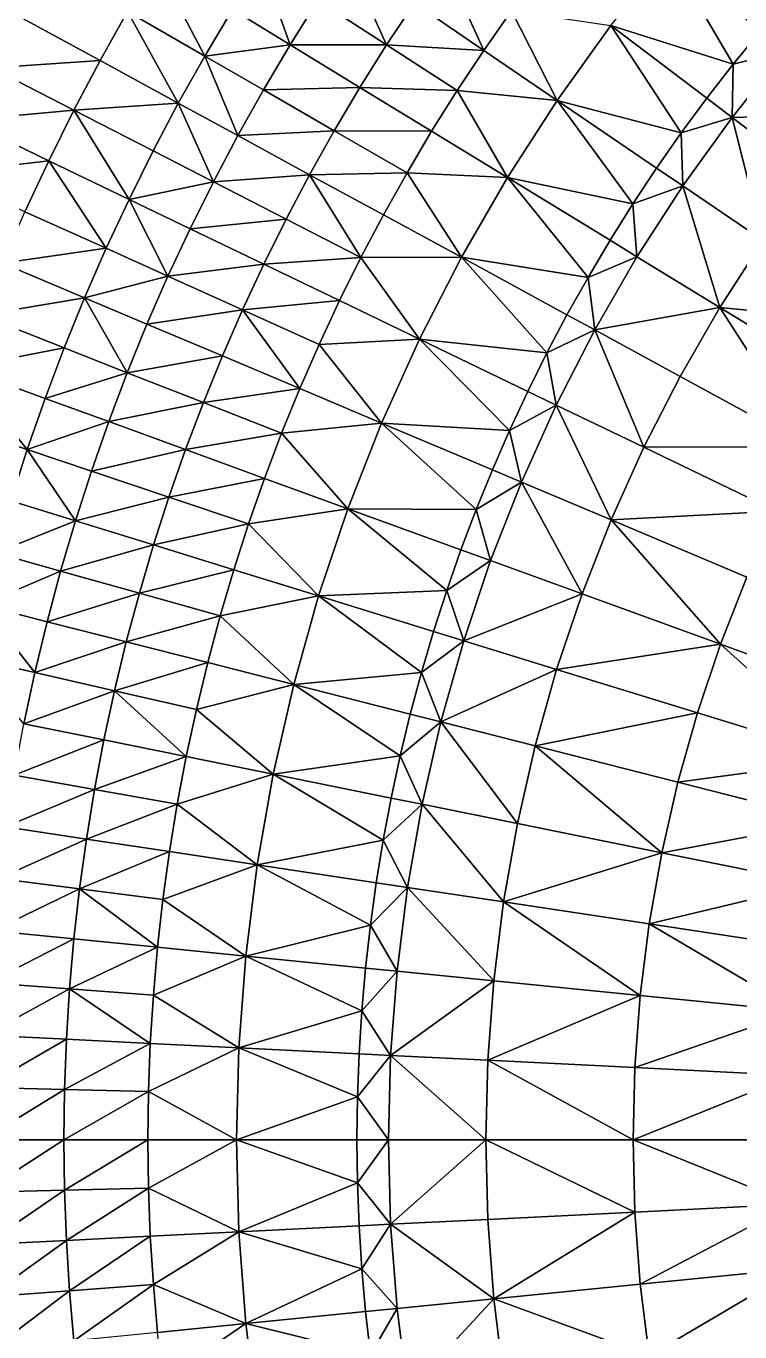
# Model space of a CAD drawing. Header units: millimetres. Extents: x -3250 to 8000, y -3250 to 3250.
# Drawn here: x -1967 to -1284, y -184 to 1065 of the extents above; entities that cross this region are included whole.
import ezdxf

# ---------------------------------------------------------------- set-up
doc = ezdxf.new("R2010")
doc.units = ezdxf.units.MM
doc.header["$MEASUREMENT"] = 0
doc.layers.add('MESH_3D', color=2, linetype='CONTINUOUS')

msp = doc.modelspace()

# ---------------------------------------------------------------- linework, layer by layer
at = {"layer": 'MESH_3D'}
for points in [[(2150.5, 2436.8, 32500), (-3128.5, 880.2, 32500), (-2326.6, -2269.3, 32500)], [(2150.5, 2436.8, 32500), (-2269.3, 2326.6, 32500), (-3128.5, 880.2, 32500)], [(2150.5, 2436.8, 32500), (-2326.6, -2269.3, 32500), (3105.6, 958, 32500)], [(-1869.5, 1079.3, -630.5), (-1842, 1125.6, -630.5), (-1795.6, 1036.7, -698.4)], [(-1842, 1125.6, -630.5), (-1769.2, 1081.1, -698.4), (-1795.6, 1036.7, -698.4)], [(-1769.2, 1081.1, -698.4), (-1741.7, 1124.9, -698.4), (-1713.9, 1047.3, -744.3)], [(-1741.7, 1124.9, -698.4), (-1687.3, 1089.7, -744.3), (-1713.9, 1047.3, -744.3)], [(-1687.3, 1089.7, -744.3), (-1659.6, 1131.5, -744.3), (-1621.6, 1047.3, -794.3)], [(-1659.6, 1131.5, -744.3), (-1595, 1087.4, -794.3), (-1621.6, 1047.3, -794.3)], [(-1595, 1087.4, -794.3), (-1567.3, 1126.8, -794.3), (-1528.5, 1042.1, -840.8)], [(-1567.3, 1126.8, -794.3), (-1502.1, 1079.9, -840.8), (-1528.5, 1042.1, -840.8)], [(-1407, 1065.8, -885.2), (-1352.1, 1134.6, -885.2), (-1290, 1028.8, -939.1)], [(-1352.1, 1134.6, -885.2), (-1237.1, 1091.8, -939.1), (-1264, 1060.6, -939.1)], [(-1352.1, 1134.6, -885.2), (-1264, 1060.6, -939.1), (-1290, 1028.8, -939.1)], [(-1713.9, 1047.3, -744.3), (-1687.3, 1089.7, -744.3), (-1621.6, 1047.3, -794.3)], [(-1621.6, 1047.3, -794.3), (-1595, 1087.4, -794.3), (-1528.5, 1042.1, -840.8)], [(-2000.1, 1025.4, -547.3), (-1973.9, 1074.9, -547.3), (-1895.8, 1032.4, -630.5)], [(-1973.9, 1074.9, -547.3), (-1869.5, 1079.3, -630.5), (-1895.8, 1032.4, -630.5)], [(-1895.8, 1032.4, -630.5), (-1869.5, 1079.3, -630.5), (-1820.9, 991.6, -698.4)], [(-1869.5, 1079.3, -630.5), (-1795.6, 1036.7, -698.4), (-1820.9, 991.6, -698.4)], [(-1795.6, 1036.7, -698.4), (-1769.2, 1081.1, -698.4), (-1713.9, 1047.3, -744.3)], [(-1458.4, 994.3, -885.2), (-1528.5, 1042.1, -840.8), (-1502.1, 1079.9, -840.8)], [(-1458.4, 994.3, -885.2), (-1502.1, 1079.9, -840.8), (-1407, 1065.8, -885.2)], [(-1458.4, 994.3, -885.2), (-1407, 1065.8, -885.2), (-1339.7, 963.2, -939.1)], [(-1407, 1065.8, -885.2), (-1315.3, 996.3, -939.1), (-1339.7, 963.2, -939.1)], [(-1407, 1065.8, -885.2), (-1290, 1028.8, -939.1), (-1315.3, 996.3, -939.1)], [(-1240.8, 1041.2, -952.1), (-1290, 1028.8, -939.1), (-1264, 1060.6, -939.1)], [(-1795.6, 1036.7, -698.4), (-1713.9, 1047.3, -744.3), (-1739.5, 1004.3, -744.3)], [(-1739.5, 1004.3, -744.3), (-1713.9, 1047.3, -744.3), (-1647.2, 1006.6, -794.3)], [(-1713.9, 1047.3, -744.3), (-1621.6, 1047.3, -794.3), (-1647.2, 1006.6, -794.3)], [(-1647.2, 1006.6, -794.3), (-1621.6, 1047.3, -794.3), (-1554, 1003.7, -840.8)], [(-1621.6, 1047.3, -794.3), (-1528.5, 1042.1, -840.8), (-1554, 1003.7, -840.8)], [(-1458.4, 994.3, -885.2), (-1554, 1003.7, -840.8), (-1528.5, 1042.1, -840.8)], [(-1291.2, 978, -952.1), (-1290, 1028.8, -939.1), (-1240.8, 1041.2, -952.1)], [(-1291.2, 978, -952.1), (-1240.8, 1041.2, -952.1), (-1169.6, 981.4, -989.8)], [(-2025, 975.2, -547.3), (-2000.1, 1025.4, -547.3), (-1920.9, 984.8, -630.5)], [(-2000.1, 1025.4, -547.3), (-1895.8, 1032.4, -630.5), (-1920.9, 984.8, -630.5)], [(-1920.9, 984.8, -630.5), (-1895.8, 1032.4, -630.5), (-1820.9, 991.6, -698.4)], [(-1820.9, 991.6, -698.4), (-1795.6, 1036.7, -698.4), (-1764, 960.6, -744.3)], [(-1795.6, 1036.7, -698.4), (-1739.5, 1004.3, -744.3), (-1764, 960.6, -744.3)], [(-1291.2, 978, -952.1), (-1315.3, 996.3, -939.1), (-1290, 1028.8, -939.1)], [(-1764, 960.6, -744.3), (-1739.5, 1004.3, -744.3), (-1671.8, 965.2, -794.3)], [(-1739.5, 1004.3, -744.3), (-1647.2, 1006.6, -794.3), (-1671.8, 965.2, -794.3)], [(-1671.8, 965.2, -794.3), (-1647.2, 1006.6, -794.3), (-1578.6, 964.7, -840.8)], [(-1647.2, 1006.6, -794.3), (-1554, 1003.7, -840.8), (-1578.6, 964.7, -840.8)], [(-1506.1, 920.4, -885.2), (-1578.6, 964.7, -840.8), (-1554, 1003.7, -840.8)], [(-1506.1, 920.4, -885.2), (-1554, 1003.7, -840.8), (-1458.4, 994.3, -885.2)], [(-1920.9, 984.8, -630.5), (-1820.9, 991.6, -698.4), (-1845, 945.9, -698.4)], [(-1845, 945.9, -698.4), (-1820.9, 991.6, -698.4), (-1787.4, 916.3, -744.3)], [(-1820.9, 991.6, -698.4), (-1764, 960.6, -744.3), (-1787.4, 916.3, -744.3)], [(-1506.1, 920.4, -885.2), (-1458.4, 994.3, -885.2), (-1386, 895.2, -939.1)], [(-1458.4, 994.3, -885.2), (-1339.7, 963.2, -939.1), (-1363.3, 929.5, -939.1)], [(-1458.4, 994.3, -885.2), (-1363.3, 929.5, -939.1), (-1386, 895.2, -939.1)], [(-1291.2, 978, -952.1), (-1339.7, 963.2, -939.1), (-1315.3, 996.3, -939.1)], [(-2048.7, 924.4, -547.3), (-2025, 975.2, -547.3), (-1944.9, 936.6, -630.5)], [(-2025, 975.2, -547.3), (-1920.9, 984.8, -630.5), (-1944.9, 936.6, -630.5)], [(-1944.9, 936.6, -630.5), (-1920.9, 984.8, -630.5), (-1868, 899.6, -698.4)], [(-1920.9, 984.8, -630.5), (-1845, 945.9, -698.4), (-1868, 899.6, -698.4)], [(-1338.3, 912.5, -952.1), (-1339.7, 963.2, -939.1), (-1291.2, 978, -952.1)], [(-1338.3, 912.5, -952.1), (-1291.2, 978, -952.1), (-1261.5, 860.1, -989.8)], [(-1291.2, 978, -952.1), (-1169.6, 981.4, -989.8), (-1217.1, 921.9, -989.8)], [(-1291.2, 978, -952.1), (-1217.1, 921.9, -989.8), (-1261.5, 860.1, -989.8)], [(-1764, 960.6, -744.3), (-1671.8, 965.2, -794.3), (-1695.3, 923.2, -794.3)], [(-1695.3, 923.2, -794.3), (-1671.8, 965.2, -794.3), (-1602.1, 925, -840.8)], [(-1671.8, 965.2, -794.3), (-1578.6, 964.7, -840.8), (-1602.1, 925, -840.8)], [(-1506.1, 920.4, -885.2), (-1602.1, 925, -840.8), (-1578.6, 964.7, -840.8)], [(-1338.3, 912.5, -952.1), (-1363.3, 929.5, -939.1), (-1339.7, 963.2, -939.1)], [(3105.6, 958, 32500), (-2326.6, -2269.3, 32500), (-1962.4, -2590.7, 32500)], [(3105.6, 958, 32500), (-1962.4, -2590.7, 32500), (-1625, -2814.6, 32500)], [(-1787.4, 916.3, -744.3), (-1764, 960.6, -744.3), (-1695.3, 923.2, -794.3)], [(3105.6, 958, 32500), (-1625, -2814.6, 32500), (-723.2, -3168.5, 32500)], [(-1868, 899.6, -698.4), (-1845, 945.9, -698.4), (-1787.4, 916.3, -744.3)], [(-2048.7, 924.4, -547.3), (-1944.9, 936.6, -630.5), (-1967.6, 887.8, -630.5)], [(-1967.6, 887.8, -630.5), (-1944.9, 936.6, -630.5), (-1889.9, 852.8, -698.4)], [(-1944.9, 936.6, -630.5), (-1868, 899.6, -698.4), (-1889.9, 852.8, -698.4)], [(-1695.3, 923.2, -794.3), (-1602.1, 925, -840.8), (-1624.7, 884.8, -840.8)], [(-1550.1, 844.2, -885.2), (-1624.7, 884.8, -840.8), (-1602.1, 925, -840.8)], [(-1550.1, 844.2, -885.2), (-1602.1, 925, -840.8), (-1506.1, 920.4, -885.2)], [(-1338.3, 912.5, -952.1), (-1386, 895.2, -939.1), (-1363.3, 929.5, -939.1)], [(-1868, 899.6, -698.4), (-1787.4, 916.3, -744.3), (-1809.7, 871.5, -744.3)], [(-1809.7, 871.5, -744.3), (-1787.4, 916.3, -744.3), (-1717.8, 880.7, -794.3)], [(-1787.4, 916.3, -744.3), (-1695.3, 923.2, -794.3), (-1717.8, 880.7, -794.3)], [(-1717.8, 880.7, -794.3), (-1695.3, 923.2, -794.3), (-1646.3, 844, -840.8)], [(-1695.3, 923.2, -794.3), (-1624.7, 884.8, -840.8), (-1646.3, 844, -840.8)], [(-1550.1, 844.2, -885.2), (-1506.1, 920.4, -885.2), (-1428.9, 825, -939.1)], [(-1506.1, 920.4, -885.2), (-1386, 895.2, -939.1), (-1407.9, 860.4, -939.1)], [(-1506.1, 920.4, -885.2), (-1407.9, 860.4, -939.1), (-1428.9, 825, -939.1)], [(-1382.1, 844.6, -952.1), (-1386, 895.2, -939.1), (-1338.3, 912.5, -952.1)], [(-1382.1, 844.6, -952.1), (-1338.3, 912.5, -952.1), (-1302.8, 796.1, -989.8)], [(-1338.3, 912.5, -952.1), (-1261.5, 860.1, -989.8), (-1302.8, 796.1, -989.8)], [(-1889.9, 852.8, -698.4), (-1868, 899.6, -698.4), (-1830.8, 826.1, -744.3)], [(-1868, 899.6, -698.4), (-1809.7, 871.5, -744.3), (-1830.8, 826.1, -744.3)], [(-1989.2, 838.5, -630.5), (-1967.6, 887.8, -630.5), (-1889.9, 852.8, -698.4)], [(-1382.1, 844.6, -952.1), (-1407.9, 860.4, -939.1), (-1386, 895.2, -939.1)], [(-1809.7, 871.5, -744.3), (-1717.8, 880.7, -794.3), (-1739.2, 837.6, -794.3)], [(-1739.2, 837.6, -794.3), (-1717.8, 880.7, -794.3), (-1646.3, 844, -840.8)], [(-1550.1, 844.2, -885.2), (-1646.3, 844, -840.8), (-1624.7, 884.8, -840.8)], [(-1830.8, 826.1, -744.3), (-1809.7, 871.5, -744.3), (-1739.2, 837.6, -794.3)], [(-1989.2, 838.5, -630.5), (-1889.9, 852.8, -698.4), (-1910.6, 805.4, -698.4)], [(-1910.6, 805.4, -698.4), (-1889.9, 852.8, -698.4), (-1830.8, 826.1, -744.3)], [(-1382.1, 844.6, -952.1), (-1428.9, 825, -939.1), (-1407.9, 860.4, -939.1)], [(-1302.8, 796.1, -989.8), (-1261.5, 860.1, -989.8), (-1145.1, 780.7, -1040.3)], [(-2009.5, 788.7, -630.5), (-1989.2, 838.5, -630.5), (-1910.6, 805.4, -698.4)], [(-1830.8, 826.1, -744.3), (-1739.2, 837.6, -794.3), (-1759.6, 793.9, -794.3)], [(-1759.6, 793.9, -794.3), (-1739.2, 837.6, -794.3), (-1666.8, 802.7, -840.8)], [(-1739.2, 837.6, -794.3), (-1646.3, 844, -840.8), (-1666.8, 802.7, -840.8)], [(-1590.3, 765.8, -885.2), (-1666.8, 802.7, -840.8), (-1646.3, 844, -840.8)], [(-1590.3, 765.8, -885.2), (-1646.3, 844, -840.8), (-1550.1, 844.2, -885.2)], [(-1590.3, 765.8, -885.2), (-1550.1, 844.2, -885.2), (-1468.3, 752.7, -939.1)], [(-1550.1, 844.2, -885.2), (-1428.9, 825, -939.1), (-1449.1, 789.1, -939.1)], [(-1550.1, 844.2, -885.2), (-1449.1, 789.1, -939.1), (-1468.3, 752.7, -939.1)], [(-1422.5, 774.7, -952.1), (-1428.9, 825, -939.1), (-1382.1, 844.6, -952.1)], [(-1422.5, 774.7, -952.1), (-1382.1, 844.6, -952.1), (-1302.8, 796.1, -989.8)], [(-1910.6, 805.4, -698.4), (-1830.8, 826.1, -744.3), (-1850.9, 780.2, -744.3)], [(-1850.9, 780.2, -744.3), (-1830.8, 826.1, -744.3), (-1759.6, 793.9, -794.3)], [(-1422.5, 774.7, -952.1), (-1449.1, 789.1, -939.1), (-1428.9, 825, -939.1)], [(-2009.5, 788.7, -630.5), (-1910.6, 805.4, -698.4), (-1930.1, 757.5, -698.4)], [(-1930.1, 757.5, -698.4), (-1910.6, 805.4, -698.4), (-1869.7, 733.8, -744.3)], [(-1910.6, 805.4, -698.4), (-1850.9, 780.2, -744.3), (-1869.7, 733.8, -744.3)], [(-1759.6, 793.9, -794.3), (-1666.8, 802.7, -840.8), (-1686.3, 760.9, -840.8)], [(-1590.3, 765.8, -885.2), (-1686.3, 760.9, -840.8), (-1666.8, 802.7, -840.8)], [(-2028.5, 738.3, -630.5), (-2009.5, 788.7, -630.5), (-1930.1, 757.5, -698.4)], [(-1850.9, 780.2, -744.3), (-1759.6, 793.9, -794.3), (-1778.8, 749.8, -794.3)], [(-1778.8, 749.8, -794.3), (-1759.6, 793.9, -794.3), (-1704.7, 718.6, -840.8)], [(-1759.6, 793.9, -794.3), (-1686.3, 760.9, -840.8), (-1704.7, 718.6, -840.8)], [(-1422.5, 774.7, -952.1), (-1468.3, 752.7, -939.1), (-1449.1, 789.1, -939.1)], [(-1422.5, 774.7, -952.1), (-1302.8, 796.1, -989.8), (-1340.9, 730.2, -989.8)], [(-1340.9, 730.2, -989.8), (-1302.8, 796.1, -989.8), (-1217.1, 662.8, -1040.3)], [(-1302.8, 796.1, -989.8), (-1182.6, 722.7, -1040.3), (-1217.1, 662.8, -1040.3)], [(-1302.8, 796.1, -989.8), (-1145.1, 780.7, -1040.3), (-1182.6, 722.7, -1040.3)], [(-1869.7, 733.8, -744.3), (-1850.9, 780.2, -744.3), (-1778.8, 749.8, -794.3)], [(-1459.4, 702.8, -952.1), (-1468.3, 752.7, -939.1), (-1422.5, 774.7, -952.1)], [(-1459.4, 702.8, -952.1), (-1422.5, 774.7, -952.1), (-1375.6, 662.5, -989.8)], [(-1422.5, 774.7, -952.1), (-1340.9, 730.2, -989.8), (-1375.6, 662.5, -989.8)], [(-1626.5, 685.6, -885.2), (-1686.3, 760.9, -840.8), (-1590.3, 765.8, -885.2)], [(-1626.5, 685.6, -885.2), (-1590.3, 765.8, -885.2), (-1504, 678.6, -939.1)], [(-1590.3, 765.8, -885.2), (-1468.3, 752.7, -939.1), (-1486.6, 715.9, -939.1)], [(-1590.3, 765.8, -885.2), (-1486.6, 715.9, -939.1), (-1504, 678.6, -939.1)], [(-2028.5, 738.3, -630.5), (-1930.1, 757.5, -698.4), (-1948.3, 709.1, -698.4)], [(-1948.3, 709.1, -698.4), (-1930.1, 757.5, -698.4), (-1869.7, 733.8, -744.3)], [(-1869.7, 733.8, -744.3), (-1778.8, 749.8, -794.3), (-1796.9, 705.2, -794.3)], [(-1796.9, 705.2, -794.3), (-1778.8, 749.8, -794.3), (-1704.7, 718.6, -840.8)], [(-1626.5, 685.6, -885.2), (-1704.7, 718.6, -840.8), (-1686.3, 760.9, -840.8)], [(-1459.4, 702.8, -952.1), (-1486.6, 715.9, -939.1), (-1468.3, 752.7, -939.1)], [(-2046.3, 687.5, -630.5), (-2028.5, 738.3, -630.5), (-1965.4, 660.3, -698.4)], [(-2028.5, 738.3, -630.5), (-1948.3, 709.1, -698.4), (-1965.4, 660.3, -698.4)], [(-1948.3, 709.1, -698.4), (-1869.7, 733.8, -744.3), (-1887.4, 687, -744.3)], [(-1887.4, 687, -744.3), (-1869.7, 733.8, -744.3), (-1796.9, 705.2, -794.3)], [(-1375.6, 662.5, -989.8), (-1340.9, 730.2, -989.8), (-1217.1, 662.8, -1040.3)], [(-1796.9, 705.2, -794.3), (-1704.7, 718.6, -840.8), (-1722.1, 675.9, -840.8)], [(-1626.5, 685.6, -885.2), (-1722.1, 675.9, -840.8), (-1704.7, 718.6, -840.8)], [(-1459.4, 702.8, -952.1), (-1504, 678.6, -939.1), (-1486.6, 715.9, -939.1)], [(-1965.4, 660.3, -698.4), (-1948.3, 709.1, -698.4), (-1887.4, 687, -744.3)], [(-1887.4, 687, -744.3), (-1796.9, 705.2, -794.3), (-1814, 660.2, -794.3)], [(-1814, 660.2, -794.3), (-1796.9, 705.2, -794.3), (-1722.1, 675.9, -840.8)], [(-1492.6, 629.2, -952.1), (-1504, 678.6, -939.1), (-1459.4, 702.8, -952.1)], [(-1492.6, 629.2, -952.1), (-1459.4, 702.8, -952.1), (-1406.9, 593.1, -989.8)], [(-1459.4, 702.8, -952.1), (-1375.6, 662.5, -989.8), (-1406.9, 593.1, -989.8)], [(-2046.3, 687.5, -630.5), (-1965.4, 660.3, -698.4), (-1981.3, 611.1, -698.4)], [(-1965.4, 660.3, -698.4), (-1887.4, 687, -744.3), (-1904, 639.7, -744.3)], [(-1904, 639.7, -744.3), (-1887.4, 687, -744.3), (-1814, 660.2, -794.3)], [(-1814, 660.2, -794.3), (-1722.1, 675.9, -840.8), (-1738.4, 632.7, -840.8)], [(-1658.6, 603.7, -885.2), (-1738.4, 632.7, -840.8), (-1722.1, 675.9, -840.8)], [(-1658.6, 603.7, -885.2), (-1722.1, 675.9, -840.8), (-1626.5, 685.6, -885.2)], [(-1658.6, 603.7, -885.2), (-1626.5, 685.6, -885.2), (-1535.9, 602.8, -939.1)], [(-1626.5, 685.6, -885.2), (-1504, 678.6, -939.1), (-1520.4, 640.9, -939.1)], [(-1626.5, 685.6, -885.2), (-1520.4, 640.9, -939.1), (-1535.9, 602.8, -939.1)], [(-1492.6, 629.2, -952.1), (-1520.4, 640.9, -939.1), (-1504, 678.6, -939.1)], [(-1406.9, 593.1, -989.8), (-1375.6, 662.5, -989.8), (-1248.6, 601.3, -1040.3)], [(-1375.6, 662.5, -989.8), (-1217.1, 662.8, -1040.3), (-1248.6, 601.3, -1040.3)], [(-1981.3, 611.1, -698.4), (-1965.4, 660.3, -698.4), (-1919.3, 592, -744.3)], [(-1965.4, 660.3, -698.4), (-1904, 639.7, -744.3), (-1919.3, 592, -744.3)], [(-1904, 639.7, -744.3), (-1814, 660.2, -794.3), (-1829.9, 614.8, -794.3)], [(-1829.9, 614.8, -794.3), (-1814, 660.2, -794.3), (-1738.4, 632.7, -840.8)], [(-1919.3, 592, -744.3), (-1904, 639.7, -744.3), (-1829.9, 614.8, -794.3)], [(-1492.6, 629.2, -952.1), (-1535.9, 602.8, -939.1), (-1520.4, 640.9, -939.1)], [(-1829.9, 614.8, -794.3), (-1738.4, 632.7, -840.8), (-1753.7, 589.2, -840.8)], [(-1658.6, 603.7, -885.2), (-1753.7, 589.2, -840.8), (-1738.4, 632.7, -840.8)], [(-1522.1, 554, -952.1), (-1535.9, 602.8, -939.1), (-1492.6, 629.2, -952.1)], [(-1522.1, 554, -952.1), (-1492.6, 629.2, -952.1), (-1434.7, 522.2, -989.8)], [(-1492.6, 629.2, -952.1), (-1406.9, 593.1, -989.8), (-1434.7, 522.2, -989.8)], [(-1919.3, 592, -744.3), (-1829.9, 614.8, -794.3), (-1844.6, 569, -794.3)], [(-1844.6, 569, -794.3), (-1829.9, 614.8, -794.3), (-1753.7, 589.2, -840.8)], [(-1995.9, 561.6, -698.4), (-1981.3, 611.1, -698.4), (-1919.3, 592, -744.3)], [(-1686.7, 520.3, -885.2), (-1753.7, 589.2, -840.8), (-1658.6, 603.7, -885.2)], [(-1686.7, 520.3, -885.2), (-1658.6, 603.7, -885.2), (-1564.1, 525.5, -939.1)], [(-1658.6, 603.7, -885.2), (-1535.9, 602.8, -939.1), (-1550.5, 564.3, -939.1)], [(-1658.6, 603.7, -885.2), (-1550.5, 564.3, -939.1), (-1564.1, 525.5, -939.1)], [(-1522.1, 554, -952.1), (-1550.5, 564.3, -939.1), (-1535.9, 602.8, -939.1)], [(-1406.9, 593.1, -989.8), (-1248.6, 601.3, -1040.3), (-1277.1, 538.3, -1040.3)], [(-1995.9, 561.6, -698.4), (-1919.3, 592, -744.3), (-1933.5, 544, -744.3)], [(-1933.5, 544, -744.3), (-1919.3, 592, -744.3), (-1844.6, 569, -794.3)], [(-1844.6, 569, -794.3), (-1753.7, 589.2, -840.8), (-1767.8, 545.3, -840.8)], [(-1686.7, 520.3, -885.2), (-1767.8, 545.3, -840.8), (-1753.7, 589.2, -840.8)], [(-1434.7, 522.2, -989.8), (-1406.9, 593.1, -989.8), (-1302.3, 474, -1040.3)], [(-1406.9, 593.1, -989.8), (-1277.1, 538.3, -1040.3), (-1302.3, 474, -1040.3)], [(-1933.5, 544, -744.3), (-1844.6, 569, -794.3), (-1858.2, 522.8, -794.3)], [(-1858.2, 522.8, -794.3), (-1844.6, 569, -794.3), (-1767.8, 545.3, -840.8)], [(-1522.1, 554, -952.1), (-1564.1, 525.5, -939.1), (-1550.5, 564.3, -939.1)], [(-2009.3, 511.6, -698.4), (-1995.9, 561.6, -698.4), (-1933.5, 544, -744.3)], [(-1547.8, 477.4, -952.1), (-1564.1, 525.5, -939.1), (-1522.1, 554, -952.1)], [(-1547.8, 477.4, -952.1), (-1522.1, 554, -952.1), (-1434.7, 522.2, -989.8)], [(-2009.3, 511.6, -698.4), (-1933.5, 544, -744.3), (-1946.5, 495.6, -744.3)], [(-1946.5, 495.6, -744.3), (-1933.5, 544, -744.3), (-1858.2, 522.8, -794.3)], [(-1858.2, 522.8, -794.3), (-1767.8, 545.3, -840.8), (-1780.9, 501.1, -840.8)], [(-1686.7, 520.3, -885.2), (-1780.9, 501.1, -840.8), (-1767.8, 545.3, -840.8)], [(-1302.3, 474, -1040.3), (-1277.1, 538.3, -1040.3), (-1160.4, 422.3, -1086.9)], [(-1686.7, 520.3, -885.2), (-1564.1, 525.5, -939.1), (-1576.7, 486.3, -939.1)], [(-1547.8, 477.4, -952.1), (-1576.7, 486.3, -939.1), (-1564.1, 525.5, -939.1)], [(-1946.5, 495.6, -744.3), (-1858.2, 522.8, -794.3), (-1870.7, 476.3, -794.3)], [(-1870.7, 476.3, -794.3), (-1858.2, 522.8, -794.3), (-1780.9, 501.1, -840.8)], [(-1710.5, 435.5, -885.2), (-1780.9, 501.1, -840.8), (-1686.7, 520.3, -885.2)], [(-1710.5, 435.5, -885.2), (-1686.7, 520.3, -885.2), (-1588.3, 446.9, -939.1)], [(-1686.7, 520.3, -885.2), (-1576.7, 486.3, -939.1), (-1588.3, 446.9, -939.1)], [(-1547.8, 477.4, -952.1), (-1434.7, 522.2, -989.8), (-1459, 450, -989.8)], [(-1459, 450, -989.8), (-1434.7, 522.2, -989.8), (-1302.3, 474, -1040.3)], [(-2021.4, 461.4, -698.4), (-2009.3, 511.6, -698.4), (-1958.2, 446.9, -744.3)], [(-2009.3, 511.6, -698.4), (-1946.5, 495.6, -744.3), (-1958.2, 446.9, -744.3)], [(-1870.7, 476.3, -794.3), (-1780.9, 501.1, -840.8), (-1792.8, 456.5, -840.8)], [(-1710.5, 435.5, -885.2), (-1792.8, 456.5, -840.8), (-1780.9, 501.1, -840.8)], [(-1958.2, 446.9, -744.3), (-1946.5, 495.6, -744.3), (-1870.7, 476.3, -794.3)], [(-1958.2, 446.9, -744.3), (-1870.7, 476.3, -794.3), (-1882, 429.5, -794.3)], [(-1882, 429.5, -794.3), (-1870.7, 476.3, -794.3), (-1792.8, 456.5, -840.8)], [(-1547.8, 477.4, -952.1), (-1588.3, 446.9, -939.1), (-1576.7, 486.3, -939.1)], [(-1569.7, 399.7, -952.1), (-1588.3, 446.9, -939.1), (-1547.8, 477.4, -952.1)], [(-1569.7, 399.7, -952.1), (-1547.8, 477.4, -952.1), (-1459, 450, -989.8)], [(-1459, 450, -989.8), (-1302.3, 474, -1040.3), (-1324.3, 408.5, -1040.3)], [(-1324.3, 408.5, -1040.3), (-1302.3, 474, -1040.3), (-1180, 364, -1086.9)], [(-1302.3, 474, -1040.3), (-1160.4, 422.3, -1086.9), (-1180, 364, -1086.9)], [(-2021.4, 461.4, -698.4), (-1958.2, 446.9, -744.3), (-1968.7, 398, -744.3)], [(-1882, 429.5, -794.3), (-1792.8, 456.5, -840.8), (-1803.6, 411.7, -840.8)], [(-1710.5, 435.5, -885.2), (-1803.6, 411.7, -840.8), (-1792.8, 456.5, -840.8)], [(-1569.7, 399.7, -952.1), (-1459, 450, -989.8), (-1479.6, 376.8, -989.8)], [(-1479.6, 376.8, -989.8), (-1459, 450, -989.8), (-1324.3, 408.5, -1040.3)], [(-1968.7, 398, -744.3), (-1958.2, 446.9, -744.3), (-1882, 429.5, -794.3)], [(-1710.5, 435.5, -885.2), (-1588.3, 446.9, -939.1), (-1599, 407.1, -939.1)], [(-1569.7, 399.7, -952.1), (-1599, 407.1, -939.1), (-1588.3, 446.9, -939.1)], [(-1968.7, 398, -744.3), (-1882, 429.5, -794.3), (-1892.1, 382.5, -794.3)], [(-1892.1, 382.5, -794.3), (-1882, 429.5, -794.3), (-1813.3, 366.6, -840.8)], [(-1882, 429.5, -794.3), (-1803.6, 411.7, -840.8), (-1813.3, 366.6, -840.8)], [(-1730.1, 349.7, -885.2), (-1803.6, 411.7, -840.8), (-1710.5, 435.5, -885.2)], [(-1730.1, 349.7, -885.2), (-1710.5, 435.5, -885.2), (-1608.6, 367.2, -939.1)], [(-1710.5, 435.5, -885.2), (-1599, 407.1, -939.1), (-1608.6, 367.2, -939.1)], [(-1730.1, 349.7, -885.2), (-1813.3, 366.6, -840.8), (-1803.6, 411.7, -840.8)], [(-1569.7, 399.7, -952.1), (-1608.6, 367.2, -939.1), (-1599, 407.1, -939.1)], [(-1587.7, 321, -952.1), (-1608.6, 367.2, -939.1), (-1569.7, 399.7, -952.1)], [(-1587.7, 321, -952.1), (-1569.7, 399.7, -952.1), (-1496.5, 302.5, -989.8)], [(-1569.7, 399.7, -952.1), (-1479.6, 376.8, -989.8), (-1496.5, 302.5, -989.8)], [(-1479.6, 376.8, -989.8), (-1324.3, 408.5, -1040.3), (-1343, 342, -1040.3)], [(-1343, 342, -1040.3), (-1324.3, 408.5, -1040.3), (-1180, 364, -1086.9)], [(-1978.1, 348.8, -744.3), (-1968.7, 398, -744.3), (-1892.1, 382.5, -794.3)], [(-1978.1, 348.8, -744.3), (-1892.1, 382.5, -794.3), (-1901.1, 335.2, -794.3)], [(-1901.1, 335.2, -794.3), (-1892.1, 382.5, -794.3), (-1813.3, 366.6, -840.8)], [(-1496.5, 302.5, -989.8), (-1479.6, 376.8, -989.8), (-1358.4, 274.6, -1040.3)], [(-1479.6, 376.8, -989.8), (-1343, 342, -1040.3), (-1358.4, 274.6, -1040.3)], [(-1901.1, 335.2, -794.3), (-1813.3, 366.6, -840.8), (-1821.9, 321.2, -840.8)], [(-1730.1, 349.7, -885.2), (-1821.9, 321.2, -840.8), (-1813.3, 366.6, -840.8)], [(-1730.1, 349.7, -885.2), (-1608.6, 367.2, -939.1), (-1617.3, 326.9, -939.1)], [(-1587.7, 321, -952.1), (-1617.3, 326.9, -939.1), (-1608.6, 367.2, -939.1)], [(-1343, 342, -1040.3), (-1180, 364, -1086.9), (-1196.7, 304.7, -1086.9)], [(-1745.4, 263.1, -885.2), (-1821.9, 321.2, -840.8), (-1730.1, 349.7, -885.2)], [(-1745.4, 263.1, -885.2), (-1730.1, 349.7, -885.2), (-1624.9, 286.5, -939.1)], [(-1730.1, 349.7, -885.2), (-1617.3, 326.9, -939.1), (-1624.9, 286.5, -939.1)], [(-1986.1, 299.4, -744.3), (-1978.1, 348.8, -744.3), (-1901.1, 335.2, -794.3)], [(-1358.4, 274.6, -1040.3), (-1343, 342, -1040.3), (-1196.7, 304.7, -1086.9)], [(-1986.1, 299.4, -744.3), (-1901.1, 335.2, -794.3), (-1908.8, 287.7, -794.3)], [(-1908.8, 287.7, -794.3), (-1901.1, 335.2, -794.3), (-1821.9, 321.2, -840.8)], [(-1587.7, 321, -952.1), (-1624.9, 286.5, -939.1), (-1617.3, 326.9, -939.1)], [(-1908.8, 287.7, -794.3), (-1821.9, 321.2, -840.8), (-1829.3, 275.7, -840.8)], [(-1745.4, 263.1, -885.2), (-1829.3, 275.7, -840.8), (-1821.9, 321.2, -840.8)], [(-1601.7, 241.4, -952.1), (-1624.9, 286.5, -939.1), (-1587.7, 321, -952.1)], [(-1601.7, 241.4, -952.1), (-1587.7, 321, -952.1), (-1509.8, 227.6, -989.8)], [(-1587.7, 321, -952.1), (-1496.5, 302.5, -989.8), (-1509.8, 227.6, -989.8)], [(-1509.8, 227.6, -989.8), (-1496.5, 302.5, -989.8), (-1358.4, 274.6, -1040.3)], [(-1358.4, 274.6, -1040.3), (-1196.7, 304.7, -1086.9), (-1210.4, 244.7, -1086.9)], [(-1993, 249.8, -744.3), (-1986.1, 299.4, -744.3), (-1908.8, 287.7, -794.3)], [(-1993, 249.8, -744.3), (-1908.8, 287.7, -794.3), (-1915.4, 240, -794.3)], [(-1915.4, 240, -794.3), (-1908.8, 287.7, -794.3), (-1829.3, 275.7, -840.8)], [(-1915.4, 240, -794.3), (-1829.3, 275.7, -840.8), (-1835.6, 230, -840.8)], [(-1745.4, 263.1, -885.2), (-1835.6, 230, -840.8), (-1829.3, 275.7, -840.8)], [(-1745.4, 263.1, -885.2), (-1624.9, 286.5, -939.1), (-1631.6, 245.9, -939.1)], [(-1601.7, 241.4, -952.1), (-1631.6, 245.9, -939.1), (-1624.9, 286.5, -939.1)], [(-1756.3, 175.7, -885.2), (-1835.6, 230, -840.8), (-1745.4, 263.1, -885.2)], [(-1756.3, 175.7, -885.2), (-1745.4, 263.1, -885.2), (-1637.2, 205.2, -939.1)], [(-1745.4, 263.1, -885.2), (-1631.6, 245.9, -939.1), (-1637.2, 205.2, -939.1)], [(-1509.8, 227.6, -989.8), (-1358.4, 274.6, -1040.3), (-1370.4, 206.6, -1040.3)], [(-1370.4, 206.6, -1040.3), (-1358.4, 274.6, -1040.3), (-1210.4, 244.7, -1086.9)], [(-1998.6, 200, -744.3), (-1993, 249.8, -744.3), (-1915.4, 240, -794.3)], [(-1998.6, 200, -744.3), (-1915.4, 240, -794.3), (-1920.8, 192.2, -794.3)], [(-1920.8, 192.2, -794.3), (-1915.4, 240, -794.3), (-1840.8, 184.2, -840.8)], [(-1915.4, 240, -794.3), (-1835.6, 230, -840.8), (-1840.8, 184.2, -840.8)], [(-1601.7, 241.4, -952.1), (-1637.2, 205.2, -939.1), (-1631.6, 245.9, -939.1)], [(-1611.7, 161.3, -952.1), (-1637.2, 205.2, -939.1), (-1601.7, 241.4, -952.1)], [(-1611.7, 161.3, -952.1), (-1601.7, 241.4, -952.1), (-1519.2, 152, -989.8)], [(-1601.7, 241.4, -952.1), (-1509.8, 227.6, -989.8), (-1519.2, 152, -989.8)], [(-1370.4, 206.6, -1040.3), (-1210.4, 244.7, -1086.9), (-1221.1, 184, -1086.9)], [(-1756.3, 175.7, -885.2), (-1840.8, 184.2, -840.8), (-1835.6, 230, -840.8)], [(-1519.2, 152, -989.8), (-1509.8, 227.6, -989.8), (-1379, 138, -1040.3)], [(-1509.8, 227.6, -989.8), (-1370.4, 206.6, -1040.3), (-1379, 138, -1040.3)], [(-2003, 150.1, -744.3), (-1998.6, 200, -744.3), (-1920.8, 192.2, -794.3)], [(-1756.3, 175.7, -885.2), (-1637.2, 205.2, -939.1), (-1641.8, 164.3, -939.1)], [(-1611.7, 161.3, -952.1), (-1641.8, 164.3, -939.1), (-1637.2, 205.2, -939.1)], [(-1379, 138, -1040.3), (-1370.4, 206.6, -1040.3), (-1228.7, 123, -1086.9)], [(-1370.4, 206.6, -1040.3), (-1221.1, 184, -1086.9), (-1228.7, 123, -1086.9)], [(-2003, 150.1, -744.3), (-1920.8, 192.2, -794.3), (-1925, 144.3, -794.3)], [(-1925, 144.3, -794.3), (-1920.8, 192.2, -794.3), (-1840.8, 184.2, -840.8)], [(-1925, 144.3, -794.3), (-1840.8, 184.2, -840.8), (-1844.8, 138.3, -840.8)], [(-1756.3, 175.7, -885.2), (-1844.8, 138.3, -840.8), (-1840.8, 184.2, -840.8)], [(-1762.9, 88, -885.2), (-1844.8, 138.3, -840.8), (-1756.3, 175.7, -885.2)], [(-1762.9, 88, -885.2), (-1756.3, 175.7, -885.2), (-1645.4, 123.3, -939.1)], [(-1756.3, 175.7, -885.2), (-1641.8, 164.3, -939.1), (-1645.4, 123.3, -939.1)], [(-1611.7, 161.3, -952.1), (-1645.4, 123.3, -939.1), (-1641.8, 164.3, -939.1)], [(-2006.1, 100.1, -744.3), (-2003, 150.1, -744.3), (-1925, 144.3, -794.3)], [(-1617.8, 80.7, -952.1), (-1645.4, 123.3, -939.1), (-1611.7, 161.3, -952.1)], [(-1617.8, 80.7, -952.1), (-1611.7, 161.3, -952.1), (-1519.2, 152, -989.8)], [(-1617.8, 80.7, -952.1), (-1519.2, 152, -989.8), (-1524.9, 76.1, -989.8)], [(-1524.9, 76.1, -989.8), (-1519.2, 152, -989.8), (-1379, 138, -1040.3)], [(-2006.1, 100.1, -744.3), (-1925, 144.3, -794.3), (-1928, 96.2, -794.3)], [(-1928, 96.2, -794.3), (-1925, 144.3, -794.3), (-1847.7, 92.2, -840.8)], [(-1925, 144.3, -794.3), (-1844.8, 138.3, -840.8), (-1847.7, 92.2, -840.8)], [(-1762.9, 88, -885.2), (-1847.7, 92.2, -840.8), (-1844.8, 138.3, -840.8)], [(-1524.9, 76.1, -989.8), (-1379, 138, -1040.3), (-1384.2, 69.1, -1040.3)], [(-1384.2, 69.1, -1040.3), (-1379, 138, -1040.3), (-1228.7, 123, -1086.9)], [(-1762.9, 88, -885.2), (-1645.4, 123.3, -939.1), (-1647.9, 82.2, -939.1)], [(-1617.8, 80.7, -952.1), (-1647.9, 82.2, -939.1), (-1645.4, 123.3, -939.1)], [(-1384.2, 69.1, -1040.3), (-1228.7, 123, -1086.9), (-1233.3, 61.6, -1086.9)], [(-2007.9, 50.1, -744.3), (-2006.1, 100.1, -744.3), (-1928, 96.2, -794.3)], [(-2007.9, 50.1, -744.3), (-1928, 96.2, -794.3), (-1929.8, 48.1, -794.3)], [(-1929.8, 48.1, -794.3), (-1928, 96.2, -794.3), (-1847.7, 92.2, -840.8)], [(-1929.8, 48.1, -794.3), (-1847.7, 92.2, -840.8), (-1849.4, 46.1, -840.8)], [(-1762.9, 88, -885.2), (-1849.4, 46.1, -840.8), (-1847.7, 92.2, -840.8)], [(-1765.1, 0, -885.2), (-1849.4, 46.1, -840.8), (-1762.9, 88, -885.2)], [(-1765.1, 0, -885.2), (-1762.9, 88, -885.2), (-1649.5, 41.1, -939.1)], [(-1762.9, 88, -885.2), (-1647.9, 82.2, -939.1), (-1649.5, 41.1, -939.1)], [(-1617.8, 80.7, -952.1), (-1649.5, 41.1, -939.1), (-1647.9, 82.2, -939.1)], [(-1619.8, 0, -952.1), (-1649.5, 41.1, -939.1), (-1617.8, 80.7, -952.1)], [(-1619.8, 0, -952.1), (-1617.8, 80.7, -952.1), (-1526.8, 0, -989.8)], [(-1617.8, 80.7, -952.1), (-1524.9, 76.1, -989.8), (-1526.8, 0, -989.8)], [(-1526.8, 0, -989.8), (-1524.9, 76.1, -989.8), (-1385.9, 0, -1040.3)], [(-1524.9, 76.1, -989.8), (-1384.2, 69.1, -1040.3), (-1385.9, 0, -1040.3)], [(-1385.9, 0, -1040.3), (-1384.2, 69.1, -1040.3), (-1233.3, 61.6, -1086.9)], [(-2008.6, 0, -744.3), (-2007.9, 50.1, -744.3), (-1929.8, 48.1, -794.3)], [(-1385.9, 0, -1040.3), (-1233.3, 61.6, -1086.9), (-1234.9, 0, -1086.9)], [(-2008.6, 0, -744.3), (-1929.8, 48.1, -794.3), (-1930.4, 0, -794.3)], [(-1930.4, 0, -794.3), (-1929.8, 48.1, -794.3), (-1849.4, 46.1, -840.8)], [(-1930.4, 0, -794.3), (-1849.4, 46.1, -840.8), (-1850, 0, -840.8)], [(-1765.1, 0, -885.2), (-1850, 0, -840.8), (-1849.4, 46.1, -840.8)], [(-1765.1, 0, -885.2), (-1649.5, 41.1, -939.1), (-1650, 0, -939.1)], [(-1619.8, 0, -952.1), (-1650, 0, -939.1), (-1649.5, 41.1, -939.1)], [(-2007.9, -50.1, -744.3), (-2008.6, 0, -744.3), (-1930.4, 0, -794.3)], [(-2007.9, -50.1, -744.3), (-1930.4, 0, -794.3), (-1929.8, -48.1, -794.3)], [(-1929.8, -48.1, -794.3), (-1930.4, 0, -794.3), (-1850, 0, -840.8)], [(-1929.8, -48.1, -794.3), (-1850, 0, -840.8), (-1849.4, -46.1, -840.8)], [(-1765.1, 0, -885.2), (-1849.4, -46.1, -840.8), (-1850, 0, -840.8)], [(-1762.9, -88, -885.2), (-1849.4, -46.1, -840.8), (-1765.1, 0, -885.2)], [(-1765.1, 0, -885.2), (-1650, 0, -939.1), (-1649.5, -41.1, -939.1)], [(-1762.9, -88, -885.2), (-1765.1, 0, -885.2), (-1649.5, -41.1, -939.1)], [(-1619.8, 0, -952.1), (-1649.5, -41.1, -939.1), (-1650, 0, -939.1)], [(-1617.8, -80.7, -952.1), (-1649.5, -41.1, -939.1), (-1619.8, 0, -952.1)], [(-1617.8, -80.7, -952.1), (-1619.8, 0, -952.1), (-1526.8, 0, -989.8)], [(-1617.8, -80.7, -952.1), (-1526.8, 0, -989.8), (-1524.9, -76.1, -989.8)], [(-1526.8, 0, -989.8), (-1385.9, 0, -1040.3), (-1384.2, -69.1, -1040.3)], [(-1524.9, -76.1, -989.8), (-1526.8, 0, -989.8), (-1384.2, -69.1, -1040.3)], [(-1385.9, 0, -1040.3), (-1234.9, 0, -1086.9), (-1233.3, -61.6, -1086.9)], [(-1384.2, -69.1, -1040.3), (-1385.9, 0, -1040.3), (-1233.3, -61.6, -1086.9)], [(-2006.1, -100.1, -744.3), (-2007.9, -50.1, -744.3), (-1929.8, -48.1, -794.3)], [(-2006.1, -100.1, -744.3), (-1929.8, -48.1, -794.3), (-1928, -96.2, -794.3)], [(-1928, -96.2, -794.3), (-1929.8, -48.1, -794.3), (-1849.4, -46.1, -840.8)], [(-1928, -96.2, -794.3), (-1849.4, -46.1, -840.8), (-1847.7, -92.2, -840.8)], [(-1762.9, -88, -885.2), (-1847.7, -92.2, -840.8), (-1849.4, -46.1, -840.8)], [(-1762.9, -88, -885.2), (-1649.5, -41.1, -939.1), (-1647.9, -82.2, -939.1)], [(-1617.8, -80.7, -952.1), (-1647.9, -82.2, -939.1), (-1649.5, -41.1, -939.1)], [(-1379, -138, -1040.3), (-1384.2, -69.1, -1040.3), (-1233.3, -61.6, -1086.9)], [(-1379, -138, -1040.3), (-1233.3, -61.6, -1086.9), (-1228.7, -123, -1086.9)], [(-1519.2, -152, -989.8), (-1524.9, -76.1, -989.8), (-1384.2, -69.1, -1040.3)], [(-1519.2, -152, -989.8), (-1384.2, -69.1, -1040.3), (-1379, -138, -1040.3)], [(-1762.9, -88, -885.2), (-1647.9, -82.2, -939.1), (-1645.4, -123.3, -939.1)], [(-1617.8, -80.7, -952.1), (-1645.4, -123.3, -939.1), (-1647.9, -82.2, -939.1)], [(-1611.7, -161.3, -952.1), (-1645.4, -123.3, -939.1), (-1617.8, -80.7, -952.1)], [(-1617.8, -80.7, -952.1), (-1524.9, -76.1, -989.8), (-1519.2, -152, -989.8)], [(-1611.7, -161.3, -952.1), (-1617.8, -80.7, -952.1), (-1519.2, -152, -989.8)], [(-2003, -150.1, -744.3), (-2006.1, -100.1, -744.3), (-1928, -96.2, -794.3)], [(-2003, -150.1, -744.3), (-1928, -96.2, -794.3), (-1925, -144.3, -794.3)], [(-1925, -144.3, -794.3), (-1928, -96.2, -794.3), (-1847.7, -92.2, -840.8)], [(-1925, -144.3, -794.3), (-1847.7, -92.2, -840.8), (-1844.8, -138.3, -840.8)], [(-1762.9, -88, -885.2), (-1844.8, -138.3, -840.8), (-1847.7, -92.2, -840.8)], [(-1756.3, -175.7, -885.2), (-1844.8, -138.3, -840.8), (-1762.9, -88, -885.2)], [(-1756.3, -175.7, -885.2), (-1762.9, -88, -885.2), (-1645.4, -123.3, -939.1)], [(-1756.3, -175.7, -885.2), (-1645.4, -123.3, -939.1), (-1641.8, -164.3, -939.1)], [(-1611.7, -161.3, -952.1), (-1641.8, -164.3, -939.1), (-1645.4, -123.3, -939.1)], [(-1370.4, -206.6, -1040.3), (-1379, -138, -1040.3), (-1228.7, -123, -1086.9)], [(-1370.4, -206.6, -1040.3), (-1228.7, -123, -1086.9), (-1221.1, -184, -1086.9)], [(-1998.6, -200, -744.3), (-2003, -150.1, -744.3), (-1925, -144.3, -794.3)], [(-1998.6, -200, -744.3), (-1925, -144.3, -794.3), (-1920.8, -192.2, -794.3)], [(-1920.8, -192.2, -794.3), (-1925, -144.3, -794.3), (-1844.8, -138.3, -840.8)], [(-1920.8, -192.2, -794.3), (-1844.8, -138.3, -840.8), (-1840.8, -184.2, -840.8)], [(-1756.3, -175.7, -885.2), (-1840.8, -184.2, -840.8), (-1844.8, -138.3, -840.8)], [(-1519.2, -152, -989.8), (-1379, -138, -1040.3), (-1370.4, -206.6, -1040.3)], [(-1611.7, -161.3, -952.1), (-1637.2, -205.2, -939.1), (-1641.8, -164.3, -939.1)], [(-1601.7, -241.4, -952.1), (-1637.2, -205.2, -939.1), (-1611.7, -161.3, -952.1)], [(-1601.7, -241.4, -952.1), (-1611.7, -161.3, -952.1), (-1519.2, -152, -989.8)], [(-1601.7, -241.4, -952.1), (-1519.2, -152, -989.8), (-1509.8, -227.6, -989.8)], [(-1509.8, -227.6, -989.8), (-1519.2, -152, -989.8), (-1370.4, -206.6, -1040.3)], [(-1756.3, -175.7, -885.2), (-1641.8, -164.3, -939.1), (-1637.2, -205.2, -939.1)], [(-1756.3, -175.7, -885.2), (-1835.6, -230, -840.8), (-1840.8, -184.2, -840.8)], [(-1745.4, -263.1, -885.2), (-1835.6, -230, -840.8), (-1756.3, -175.7, -885.2)], [(-1745.4, -263.1, -885.2), (-1756.3, -175.7, -885.2), (-1637.2, -205.2, -939.1)]]:
    msp.add_3dface(points, dxfattribs=at)

doc.saveas('drawing.dxf')
